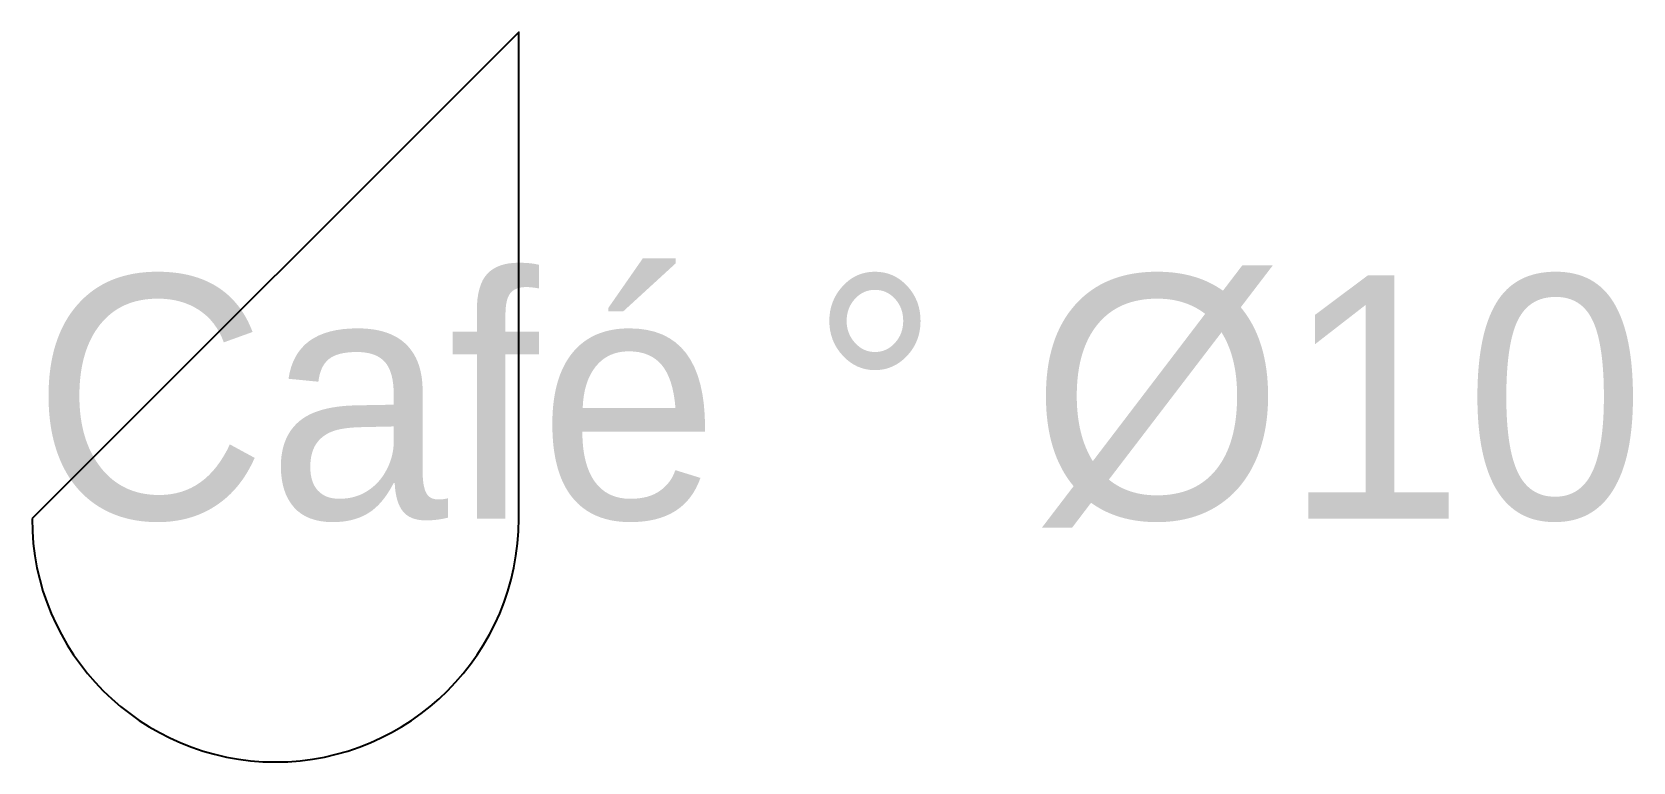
# Model space of a CAD drawing. Extents: x 0 to 6.58, y -1 to 2.
import ezdxf

# ---------------------------------------------------------------- set-up
doc = ezdxf.new("R2010")
doc.units = 0

msp = doc.modelspace()

# ---------------------------------------------------------------- linework, layer by layer
msp.add_lwpolyline([(0, 0, 1), (2, 0), (2, 2)], format="xyb", close=True)

# ---------------------------------------------------------------- texts
msp.add_text('Café ° %%c10', height=1).set_placement((0, 0))

doc.saveas('drawing.dxf')
